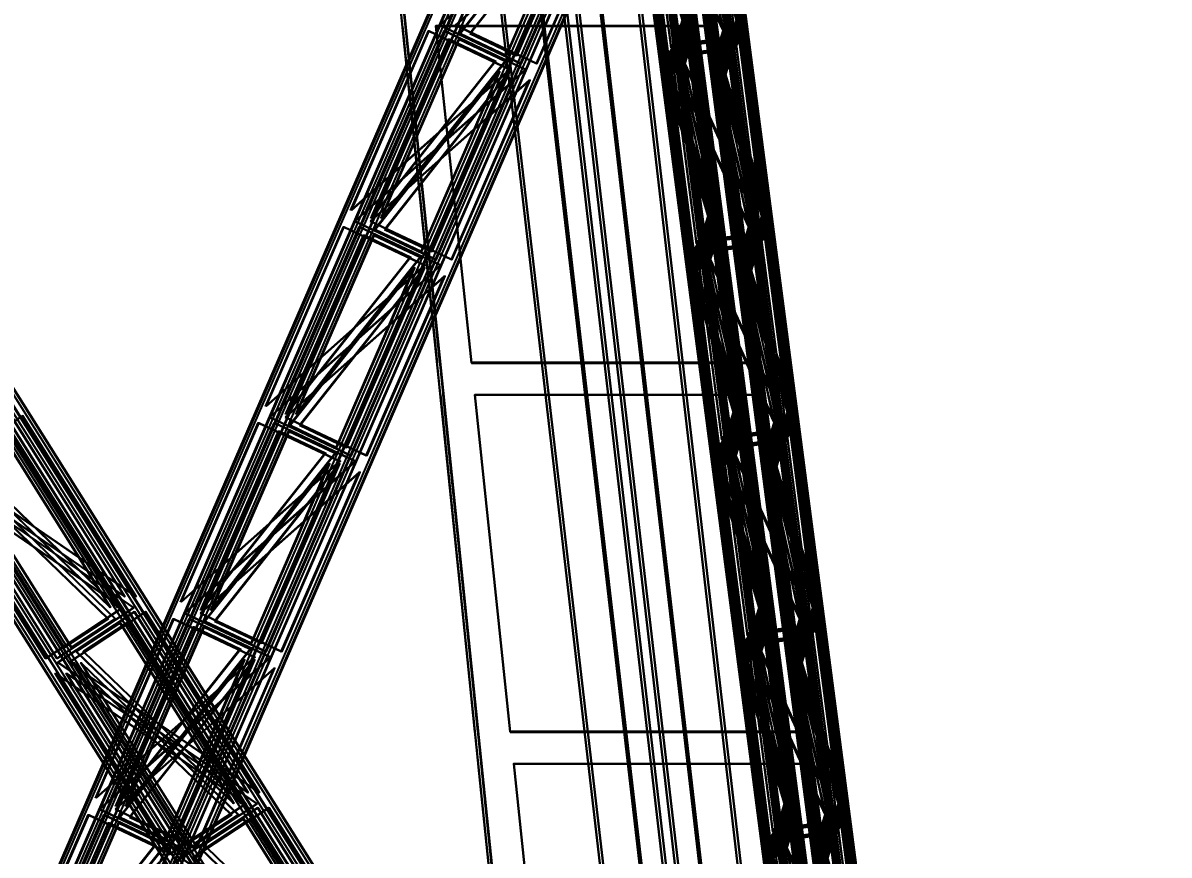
# Model space of a CAD drawing. Header units: millimetres. Extents: x -84906 to 117550, y -3000 to 338000.
# Drawn here: x 9499 to 15839, y 99368 to 103968 of the extents above; entities that cross this region are included whole.
import ezdxf

# ---------------------------------------------------------------- set-up
doc = ezdxf.new("R2010")
doc.units = ezdxf.units.MM
doc.layers.add('D-STR-DIM', color=7, linetype='Continuous', lineweight=13)
doc.layers.add('D-STR-STRC', color=7, linetype='Continuous', lineweight=25)
doc.styles.add('OpenSansCondensed-Light', font='OpenSansCondensed-Light.ttf')
doc.styles.add('TOWER_UNICODE', font='Arial Unicode.ttf')
doc.dimstyles.new('EZDXF', dxfattribs={"dimtxt": 0.25, "dimasz": 0.175, "dimexe": 0.375, "dimexo": 0.125, "dimgap": 0.1, "dimtad": 1, "dimlfac": 100, "dimzin": 12, "dimdsep": 46, "dimtxsty": 'OpenSansCondensed-Light', "dimblk": 'ARCHTICK', "dimcen": 2.5, "dimazin": 3, "dimtfac": 0.5, "dimtmove": 2, "dimatfit": 3})

# ---------------------------------------------------------------- blocks, each defined once
blk = doc.blocks.new('_ARCHTICK')
at = {"color": 0, "linetype": 'BYBLOCK', "const_width": 0.15}
blk.add_lwpolyline([(-0.5, -0.5), (0.5, 0.5)], dxfattribs=at)

msp = doc.modelspace()

# ---------------------------------------------------------------- linework, layer by layer
at = {"layer": 'D-STR-STRC'}
for points in [[(14906.6, 93173), (14379.4, 92827), (6196, 105827), (6723.2, 106173)], [(14909.8, 93173), (14382.6, 92827), (6199.2, 105827), (6726.4, 106173)], [(14968.1, 93173), (14440.9, 92827), (6257.5, 105827), (6784.7, 106173)], [(14971.3, 93173), (14444.1, 92827), (6260.7, 105827), (6788, 106173)], [(14592.2, 93146.7), (14448.8, 92853.3), (12757.4, 105853.3), (12900.8, 106146.7)], [(14581.6, 93160.4), (14457.2, 92839.6), (12765.8, 105839.6), (12890.2, 106160.4)], [(14573.1, 93173), (14464.2, 92827), (12772.8, 105827), (12881.7, 106173)], [(14607.7, 93146.7), (14464.3, 92853.3), (12772.9, 105853.3), (12916.3, 106146.7)], [(14597.2, 93160.4), (14472.8, 92839.6), (12781.4, 105839.6), (12905.8, 106160.4)], [(14588.8, 93173), (14479.8, 92827), (12788.4, 105827), (12897.4, 106173)], [(14886.4, 93146.7), (14743, 92853.3), (13051.6, 105853.3), (13195, 106146.7)], [(14877.9, 93160.4), (14753.5, 92839.6), (13062, 105839.6), (13186.4, 106160.4)], [(14901.9, 93146.7), (14758.5, 92853.3), (13067.1, 105853.3), (13210.5, 106146.7)], [(14870.9, 93173), (14761.9, 92827), (13070.5, 105827), (13179.4, 106173)], [(14893.5, 93160.4), (14769.1, 92839.6), (13077.6, 105839.6), (13202, 106160.4)], [(14886.5, 93173), (14777.6, 92827), (13086.1, 105827), (13195.1, 106173)], [(14827.1, 93113.6), (14481.1, 92886.4), (6297.7, 105886.4), (6643.7, 106113.6)], [(14830.3, 93113.6), (14484.3, 92886.4), (6301, 105886.4), (6646.9, 106113.6)], [(14866.4, 93113.6), (14520.4, 92886.4), (6337, 105886.4), (6683, 106113.6)], [(14869.6, 93113.6), (14523.6, 92886.4), (6340.2, 105886.4), (6686.2, 106113.6)], [(7012.6, 93132.1), (7570.9, 92867.9), (13217.2, 105867.9), (12658.8, 106132.1)], [(7017.2, 93132.1), (7575.5, 92867.9), (13221.8, 105867.9), (12663.4, 106132.1)], [(7099.8, 93132.1), (7658.2, 92867.9), (13304.4, 105867.9), (12746.1, 106132.1)], [(7104.4, 93132.1), (7662.8, 92867.9), (13309, 105867.9), (12750.7, 106132.1)], [(7124.3, 93086.7), (7490.8, 92913.3), (13137, 105913.3), (12770.6, 106086.7)], [(7128.9, 93086.7), (7495.3, 92913.3), (13141.6, 105913.3), (12775.2, 106086.7)], [(7180, 93086.7), (7546.4, 92913.3), (13192.7, 105913.3), (12826.2, 106086.7)], [(7184.6, 93086.7), (7551, 92913.3), (13197.3, 105913.3), (12830.8, 106086.7)], [(14266.7, 97922.7), (12217.9, 97922.7), (11379.4, 106080.6), (13213.3, 106080.6)], [(14266.7, 97921.1), (12217.9, 97921.1), (11379.4, 106078.9), (13213.3, 106078.9)], [(12217.9, 97919), (14266.7, 97919), (13213.3, 106076.9), (11379.4, 106076.9)], [(12233.8, 97922.7), (12233.8, 97922.7), (11395.3, 106080.6), (11395.3, 106080.6)], [(14605.7, 93132.1), (14438.4, 92867.9), (12747, 105867.9), (12914.3, 106132.1)], [(14621, 93132.1), (14453.8, 92867.9), (12762.3, 105867.9), (12929.6, 106132.1)], [(14629.7, 93086.7), (14519.9, 92913.3), (12828.5, 105913.3), (12938.2, 106086.7)], [(14620.8, 93096.3), (14526.7, 92903.7), (12835.3, 105903.7), (12929.4, 106096.3)], [(14613.8, 93105.3), (14532.2, 92894.7), (12840.8, 105894.7), (12922.4, 106105.3)], [(14645, 93086.7), (14535.2, 92913.3), (12843.8, 105913.3), (12953.6, 106086.7)], [(14608.3, 93113.6), (14536.8, 92886.4), (12845.3, 105886.4), (12916.9, 106113.6)], [(14636.3, 93096.3), (14542.2, 92903.7), (12850.7, 105903.7), (12944.9, 106096.3)], [(14629.4, 93105.3), (14547.8, 92894.7), (12856.4, 105894.7), (12938, 106105.3)], [(14623.9, 93113.6), (14552.4, 92886.4), (12861, 105886.4), (12932.5, 106113.6)], [(14815.5, 93086.7), (14705.7, 92913.3), (13014.3, 105913.3), (13124.1, 106086.7)], [(14808.5, 93096.3), (14714.4, 92903.7), (13023, 105903.7), (13117.1, 106096.3)], [(14830.8, 93086.7), (14721, 92913.3), (13029.6, 105913.3), (13139.4, 106086.7)], [(14802.9, 93105.3), (14721.3, 92894.7), (13029.8, 105894.7), (13111.5, 106105.3)], [(14798.3, 93113.6), (14726.8, 92886.4), (13035.3, 105886.4), (13106.8, 106113.6)], [(14896.9, 93132.1), (14729.7, 92867.9), (13038.2, 105867.9), (13205.5, 106132.1)], [(14824, 93096.3), (14729.9, 92903.7), (13038.5, 105903.7), (13132.6, 106096.3)], [(14818.5, 93105.3), (14736.8, 92894.7), (13045.4, 105894.7), (13127.1, 106105.3)], [(14813.9, 93113.6), (14742.4, 92886.4), (13051, 105886.4), (13122.5, 106113.6)], [(14912.3, 93132.1), (14745, 92867.9), (13053.6, 105867.9), (13220.8, 106132.1)], [(14250.8, 97919), (14250.8, 97919), (13197.5, 106076.9), (13197.5, 106076.9)], [(12849.2, 97953.2), (13253.1, 98046.8), (12325.5, 106046.8), (11921.6, 105953.2)], [(13253.1, 98046.8), (12849.2, 97953.2), (11921.6, 105953.2), (12325.5, 106046.8)], [(13270.1, 98046.8), (13074.4, 98001.5), (12146.8, 106001.5), (12342.5, 106046.8)], [(13074.4, 98001.5), (13270.1, 98046.8), (12342.5, 106046.8), (12146.8, 106001.5)], [(13617, 98046.8), (13213.1, 97953.2), (12285.5, 105953.2), (12689.4, 106046.8)], [(13213.1, 97953.2), (13617, 98046.8), (12689.4, 106046.8), (12285.5, 105953.2)], [(13253.1, 98046.8), (13270.1, 98046.8), (12342.5, 106046.8), (12325.5, 106046.8)], [(13270.1, 98046.8), (13253.1, 98046.8), (12325.5, 106046.8), (12342.5, 106046.8)], [(13404.3, 98001.5), (13600, 98046.8), (12672.4, 106046.8), (12476.7, 106001.5)], [(13600, 98046.8), (13404.3, 98001.5), (12476.7, 106001.5), (12672.4, 106046.8)], [(13600, 98046.8), (13617, 98046.8), (12689.4, 106046.8), (12672.4, 106046.8)], [(13617, 98046.8), (13600, 98046.8), (12672.4, 106046.8), (12689.4, 106046.8)], [(14893.5, 93035.4), (14457.2, 92978.9), (12765.8, 105978.9), (13202.1, 106035.4)], [(14893.5, 93035.4), (14457.2, 92978.9), (12765.8, 105978.9), (13202.1, 106035.4)], [(14893.5, 93034.4), (14457.2, 92977.8), (12765.8, 105977.8), (13202.1, 106034.4)], [(14893.5, 93034.4), (14457.2, 92977.8), (12765.8, 105977.8), (13202.1, 106034.4)], [(14893.5, 93028.4), (14457.2, 92971.6), (12765.8, 105971.6), (13202.1, 106028.4)], [(14893.5, 93022.2), (14457.2, 92965.6), (12765.8, 105965.6), (13202.1, 106022.2)], [(14893.5, 93022.2), (14457.2, 92965.6), (12765.8, 105965.6), (13202.1, 106022.2)], [(14893.5, 93021.1), (14457.2, 92964.6), (12765.8, 105964.6), (13202.1, 106021.1)], [(14893.5, 93021.1), (14457.2, 92964.6), (12765.8, 105964.6), (13202.1, 106021.1)], [(12866.2, 97953.2), (12849.2, 97953.2), (11921.6, 105953.2), (11938.6, 105953.2)], [(12849.2, 97953.2), (12866.2, 97953.2), (11938.6, 105953.2), (11921.6, 105953.2)], [(13061.9, 97998.5), (12866.2, 97953.2), (11938.6, 105953.2), (12134.3, 105998.5)], [(12866.2, 97953.2), (13061.9, 97998.5), (12134.3, 105998.5), (11938.6, 105953.2)], [(13391.8, 97998.5), (13061.9, 97998.5), (12134.3, 105998.5), (12464.2, 105998.5)], [(13061.9, 97998.5), (13391.8, 97998.5), (12464.2, 105998.5), (12134.3, 105998.5)], [(13074.4, 98001.5), (13404.3, 98001.5), (12476.7, 106001.5), (12146.8, 106001.5)], [(13404.3, 98001.5), (13074.4, 98001.5), (12146.8, 106001.5), (12476.7, 106001.5)], [(13196.1, 97953.2), (13391.8, 97998.5), (12464.2, 105998.5), (12268.5, 105953.2)], [(13391.8, 97998.5), (13196.1, 97953.2), (12268.5, 105953.2), (12464.2, 105998.5)], [(13213.1, 97953.2), (13196.1, 97953.2), (12268.5, 105953.2), (12285.5, 105953.2)], [(13196.1, 97953.2), (13213.1, 97953.2), (12285.5, 105953.2), (12268.5, 105953.2)], [(13435, 103935.3), (13306.9, 104919.7), (12994.5, 104879.2)], [(13435, 103935.3), (13306.9, 104919.7), (12994.5, 104879.2)], [(13435, 103934.3), (13306.9, 104918.7), (12994.5, 104878.2)], [(13435, 103934.3), (13306.9, 104918.7), (12994.5, 104878.2)], [(13435, 103922.1), (13306.9, 104906.5), (12994.5, 104866)], [(13435, 103922.1), (13306.9, 104906.5), (12994.5, 104866)], [(13435, 103921.1), (13306.9, 104905.4), (12994.5, 104865)], [(13435, 103921.1), (13306.9, 104905.4), (12994.5, 104865)], [(13435, 103928.5), (13306.9, 104912.6), (12994.6, 104872)], [(13396.2, 103885), (13083.8, 103844.6), (12955.7, 104828.9)], [(13396.2, 103885), (13083.8, 103844.6), (12955.7, 104828.9)], [(13396.2, 103884), (13083.8, 103843.5), (12955.7, 104827.9)], [(13396.2, 103884), (13083.8, 103843.5), (12955.7, 104827.9)], [(13396.2, 103878), (13083.8, 103837.4), (12955.7, 104821.5)], [(13396.2, 103871.8), (13083.8, 103831.3), (12955.7, 104815.7)], [(13396.2, 103871.8), (13083.8, 103831.3), (12955.7, 104815.7)], [(13396.2, 103870.8), (13083.8, 103830.3), (12955.7, 104814.7)], [(13396.2, 103870.8), (13083.8, 103830.3), (12955.7, 104814.7)], [(11914.6, 103910), (12171.9, 103788.2), (12602.9, 104780.4)], [(11919.2, 103910), (12176.5, 103788.2), (12607.5, 104780.4)], [(11970.2, 103910), (12227.6, 103788.2), (12658.6, 104780.4)], [(11974.8, 103910), (12232.2, 103788.2), (12663.2, 104780.4)], [(13194.7, 103910), (13117.6, 103788.2), (12988.5, 104780.4)], [(13189, 103915.1), (13123, 103779.8), (12993.6, 104774.3)], [(13184.7, 103919.8), (13127.4, 103771.9), (12997.7, 104768.7)], [(13181.3, 103924.1), (13131, 103764.5), (13001, 104763.8)], [(13210, 103910), (13132.9, 103788.2), (13003.8, 104780.4)], [(13204.5, 103915.1), (13138.4, 103779.8), (13009, 104774.3)], [(13200.3, 103919.8), (13143, 103771.9), (13013.3, 104768.7)], [(13196.9, 103924.1), (13146.7, 103764.5), (13016.7, 104763.8)], [(13380.5, 103910), (13303.4, 103788.2), (13174.3, 104780.4)], [(13376.8, 103915.1), (13310.7, 103779.8), (13181.3, 104774.3)], [(13373.8, 103919.8), (13316.4, 103771.9), (13186.7, 104768.7)], [(13395.8, 103910), (13318.7, 103788.2), (13189.6, 104780.4)], [(13371.3, 103924.1), (13321, 103764.5), (13191, 104763.8)], [(13392.3, 103915.1), (13326.2, 103779.8), (13196.8, 104774.3)], [(13389.3, 103919.8), (13332, 103771.9), (13202.3, 104768.7)], [(13386.9, 103924.1), (13336.7, 103764.5), (13206.7, 104763.8)], [(11802.8, 103955.4), (12252.1, 103742.8), (12683.1, 104735)], [(11807.4, 103955.4), (12256.7, 103742.8), (12687.7, 104735)], [(11890.1, 103955.4), (12339.4, 103742.8), (12770.3, 104735)], [(11894.6, 103955.4), (12344, 103742.8), (12774.9, 104735)], [(13170.7, 103955.4), (13036.1, 103742.8), (12907, 104735)], [(13160.5, 103965.5), (13045.1, 103729.4), (12915.7, 104723.8)], [(13186, 103955.4), (13051.4, 103742.8), (12922.3, 104735)], [(13152.5, 103974.9), (13052.4, 103716.8), (12922.7, 104713.6)], [(13146.1, 103983.5), (13058.5, 103705.1), (12928.4, 104704.3)], [(13176, 103965.5), (13060.6, 103729.4), (12931.2, 104723.8)], [(13168.1, 103974.9), (13068, 103716.8), (12938.3, 104713.6)], [(13161.8, 103983.5), (13074.1, 103705.1), (12944.1, 104704.3)], [(13461.9, 103955.4), (13327.3, 103742.8), (13198.2, 104735)], [(13454.6, 103965.5), (13339.3, 103729.4), (13209.9, 104723.8)], [(13477.3, 103955.4), (13342.7, 103742.8), (13213.6, 104735)], [(13448.7, 103974.9), (13348.6, 103716.8), (13218.9, 104713.6)], [(13470.1, 103965.5), (13354.7, 103729.4), (13225.4, 104723.8)], [(13443.9, 103983.5), (13356.2, 103705.1), (13226.2, 104704.3)], [(13464.3, 103974.9), (13364.2, 103716.8), (13234.5, 104713.6)], [(13459.5, 103983.5), (13371.8, 103705.1), (13241.8, 104704.3)], [(11310.8, 102931.7), (11741.8, 103923.9), (12191.1, 103711.2)], [(11315.4, 102931.7), (11746.4, 103923.9), (12195.7, 103711.2)], [(11398.1, 102931.7), (11829, 103923.9), (12278.4, 103711.2)], [(11402.7, 102931.7), (11833.6, 103923.9), (12282.9, 103711.2)], [(11789.5, 102088.9), (11789.5, 102088.9), (11598.2, 103950.5), (11598.2, 103950.5)], [(11805.4, 102090.6), (11805.4, 102090.6), (11614.1, 103952.2), (11614.1, 103952.2)], [(11979.9, 102088.7), (13538.2, 102088.7), (13302.6, 103950.8), (11783.6, 103950.8)], [(11979.9, 102086.6), (13538.2, 102086.6), (13302.6, 103948.8), (11783.6, 103948.8)], [(13538.2, 102090.6), (11979.8, 102090.6), (11783.7, 103952.2), (13302.6, 103952.2)], [(13538.2, 102088.9), (11979.8, 102088.9), (11783.7, 103950.5), (13302.6, 103950.5)], [(13318.1, 102931.7), (13189, 103923.9), (13054.4, 103711.2)], [(13306.3, 102942.8), (13176.9, 103937.3), (13061.5, 103701.1)], [(13297.1, 102953.1), (13167.4, 103949.9), (13067.3, 103691.7)], [(13333.4, 102931.7), (13204.3, 103923.9), (13069.7, 103711.2)], [(13289.8, 102962.4), (13159.8, 103961.6), (13072.1, 103683.1)], [(13321.8, 102942.8), (13192.4, 103937.3), (13077, 103701.1)], [(13312.7, 102953.1), (13183, 103949.9), (13082.9, 103691.7)], [(13305.5, 102962.4), (13175.5, 103961.6), (13087.8, 103683.1)], [(13609.3, 102931.7), (13480.2, 103923.9), (13345.6, 103711.2)], [(13600.5, 102942.8), (13471.1, 103937.3), (13355.7, 103701.1)], [(13624.6, 102931.7), (13495.5, 103923.9), (13360.9, 103711.2)], [(13593.4, 102953.1), (13463.7, 103949.9), (13363.6, 103691.7)], [(13587.5, 102962.4), (13457.5, 103961.6), (13369.8, 103683.1)], [(13616, 102942.8), (13486.6, 103937.3), (13371.2, 103701.1)], [(13609, 102953.1), (13479.3, 103949.9), (13379.2, 103691.7)], [(13603.2, 102962.4), (13473.2, 103961.6), (13385.5, 103683.1)], [(13712.7, 102086.6), (13712.7, 102086.6), (13472.2, 103948.8), (13472.2, 103948.8)], [(13728.5, 102088.7), (13728.5, 102088.7), (13488.1, 103950.8), (13488.1, 103950.8)], [(11422.6, 102886.2), (11853.6, 103878.5), (12110.9, 103756.7)], [(11427.2, 102886.2), (11858.1, 103878.5), (12115.5, 103756.7)], [(11478.3, 102886.2), (11909.2, 103878.5), (12166.6, 103756.7)], [(11482.9, 102886.2), (11913.8, 103878.5), (12171.2, 103756.7)], [(13342, 102886.2), (13212.9, 103878.5), (13135.8, 103756.7)], [(13334.9, 102892.4), (13205.5, 103886.9), (13139.4, 103751.6)], [(13329.3, 102897.9), (13199.7, 103894.7), (13142.3, 103746.9)], [(13325, 102902.9), (13195, 103902.1), (13144.7, 103742.6)], [(13357.4, 102886.2), (13228.3, 103878.5), (13151.2, 103756.7)], [(13350.4, 102892.4), (13221, 103886.9), (13154.9, 103751.6)], [(13344.9, 102897.9), (13215.2, 103894.7), (13157.9, 103746.9)], [(13340.6, 102902.9), (13210.6, 103902.1), (13160.4, 103742.6)], [(13527.9, 102886.2), (13398.8, 103878.5), (13321.7, 103756.7)], [(13522.6, 102892.4), (13393.2, 103886.9), (13327.1, 103751.6)], [(13518.4, 102897.9), (13388.7, 103894.7), (13331.4, 103746.9)], [(13514.9, 102902.9), (13384.9, 103902.1), (13334.7, 103742.6)], [(13543.2, 102886.2), (13414.1, 103878.5), (13337, 103756.7)], [(13538.1, 102892.4), (13408.7, 103886.9), (13342.6, 103751.6)], [(13534, 102897.9), (13404.3, 103894.7), (13346.9, 103746.9)], [(13530.6, 102902.9), (13400.6, 103902.1), (13350.4, 103742.6)], [(13575.9, 102852), (13447.9, 103836.4), (13135.5, 103795.9)], [(13575.9, 102852), (13447.9, 103836.4), (13135.5, 103795.9)], [(13575.9, 102851), (13447.9, 103835.3), (13135.5, 103794.9)], [(13575.9, 102851), (13447.9, 103835.3), (13135.5, 103794.9)], [(13575.9, 102845.1), (13447.9, 103829.3), (13135.5, 103788.6)], [(13575.9, 102838.8), (13447.9, 103823.1), (13135.5, 103782.7)], [(13575.9, 102838.8), (13447.9, 103823.1), (13135.5, 103782.7)], [(13575.9, 102837.7), (13447.9, 103822.1), (13135.5, 103781.6)], [(13575.9, 102837.7), (13447.9, 103822.1), (13135.5, 103781.6)], [(13537.1, 102801.7), (13224.7, 102761.2), (13096.7, 103745.6)], [(13537.1, 102801.7), (13224.7, 102761.2), (13096.7, 103745.6)], [(13537.1, 102800.7), (13224.7, 102760.2), (13096.7, 103744.6)], [(13537.1, 102800.7), (13224.7, 102760.2), (13096.7, 103744.6)], [(13537.1, 102794.7), (13224.7, 102754), (13096.7, 103738.2)], [(13537.1, 102788.5), (13224.7, 102748), (13096.7, 103732.4)], [(13537.1, 102788.5), (13224.7, 102748), (13096.7, 103732.4)], [(13537.1, 102787.4), (13224.7, 102746.9), (13096.7, 103731.3)], [(13537.1, 102787.4), (13224.7, 102746.9), (13096.7, 103731.3)], [(11444.1, 102826.7), (11701.4, 102704.8), (12132.4, 103697.1)], [(11448.6, 102826.7), (11706, 102704.8), (12137, 103697.1)], [(11499.7, 102826.7), (11757.1, 102704.8), (12188.1, 103697.1)], [(11504.3, 102826.7), (11761.7, 102704.8), (12192.7, 103697.1)], [(13335.6, 102826.7), (13258.5, 102704.8), (13129.4, 103697.1)], [(13330, 102831.8), (13263.9, 102696.5), (13134.5, 103690.9)], [(13325.7, 102836.4), (13268.3, 102688.6), (13138.6, 103685.4)], [(13322.2, 102840.7), (13272, 102681.2), (13142, 103680.4)], [(13350.9, 102826.7), (13273.8, 102704.8), (13144.7, 103697.1)], [(13345.5, 102831.8), (13279.4, 102696.5), (13150, 103690.9)], [(13341.3, 102836.4), (13283.9, 102688.6), (13154.2, 103685.4)], [(13337.9, 102840.7), (13287.7, 102681.2), (13157.7, 103680.4)], [(13521.4, 102826.7), (13444.3, 102704.8), (13315.2, 103697.1)], [(13517.7, 102831.8), (13451.6, 102696.5), (13322.2, 103690.9)], [(13514.7, 102836.4), (13457.4, 102688.6), (13327.7, 103685.4)], [(13536.8, 102826.7), (13459.7, 102704.8), (13330.6, 103697.1)], [(13512.2, 102840.7), (13462, 102681.2), (13332, 103680.4)], [(13533.2, 102831.8), (13467.1, 102696.5), (13337.7, 103690.9)], [(13530.3, 102836.4), (13473, 102688.6), (13343.3, 103685.4)], [(13527.9, 102840.7), (13477.7, 102681.2), (13347.6, 103680.4)], [(11332.3, 102872.1), (11781.6, 102659.4), (12212.6, 103651.7)], [(11336.9, 102872.1), (11786.2, 102659.4), (12217.2, 103651.7)], [(11419.5, 102872.1), (11868.9, 102659.4), (12299.8, 103651.7)], [(11424.1, 102872.1), (11873.4, 102659.4), (12304.4, 103651.7)], [(13311.7, 102872.1), (13177.1, 102659.4), (13048, 103651.7)], [(13301.4, 102882.2), (13186, 102646), (13056.6, 103640.5)], [(13327, 102872.1), (13192.4, 102659.4), (13063.3, 103651.7)], [(13293.5, 102891.6), (13193.4, 102633.5), (13063.7, 103630.3)], [(13287.1, 102900.2), (13199.4, 102621.7), (13069.4, 103620.9)], [(13316.9, 102882.2), (13201.5, 102646), (13072.1, 103640.5)], [(13309, 102891.6), (13208.9, 102633.5), (13079.2, 103630.3)], [(13302.8, 102900.2), (13215.1, 102621.7), (13085.1, 103620.9)], [(13602.9, 102872.1), (13468.3, 102659.4), (13339.2, 103651.7)], [(13595.6, 102882.2), (13480.2, 102646), (13350.8, 103640.5)], [(13618.2, 102872.1), (13483.6, 102659.4), (13354.5, 103651.7)], [(13589.7, 102891.6), (13489.6, 102633.5), (13359.9, 103630.3)], [(13611.1, 102882.2), (13495.7, 102646), (13366.3, 103640.5)], [(13584.8, 102900.2), (13497.1, 102621.7), (13367.1, 103620.9)], [(13605.3, 102891.6), (13505.2, 102633.5), (13375.5, 103630.3)], [(13600.5, 102900.2), (13512.8, 102621.7), (13382.8, 103620.9)], [(13447.3, 101859.5), (13317.9, 102854), (13202.5, 102617.8)], [(13438.1, 101869.7), (13308.4, 102866.5), (13208.3, 102608.4)], [(13430.8, 101879.1), (13300.8, 102878.3), (13213.1, 102599.8)], [(13462.7, 101859.5), (13333.3, 102854), (13218, 102617.8)], [(13453.7, 101869.7), (13324, 102866.5), (13223.9, 102608.4)], [(13446.5, 101879.1), (13316.4, 102878.3), (13228.8, 102599.8)], [(13741.4, 101859.5), (13612, 102854), (13496.7, 102617.8)], [(13734.3, 101869.7), (13604.6, 102866.5), (13504.5, 102608.4)], [(13728.5, 101879.1), (13598.5, 102878.3), (13510.8, 102599.8)], [(13756.9, 101859.5), (13627.5, 102854), (13512.1, 102617.8)], [(13749.9, 101869.7), (13620.2, 102866.5), (13520.1, 102608.4)], [(13744.2, 101879.1), (13614.2, 102878.3), (13526.5, 102599.8)], [(10840.3, 101848.3), (11271.3, 102840.6), (11720.6, 102627.9)], [(10844.9, 101848.3), (11275.9, 102840.6), (11725.2, 102627.9)], [(10927.6, 101848.3), (11358.5, 102840.6), (11807.8, 102627.9)], [(10932.1, 101848.3), (11363.1, 102840.6), (11812.4, 102627.9)], [(10952.1, 101802.9), (11383, 102795.2), (11640.4, 102673.3)], [(10956.7, 101802.9), (11387.6, 102795.2), (11645, 102673.3)], [(11007.7, 101802.9), (11438.7, 102795.2), (11696.1, 102673.3)], [(11012.3, 101802.9), (11443.3, 102795.2), (11700.7, 102673.3)], [(13459.1, 101848.3), (13329.9, 102840.6), (13195.4, 102627.9)], [(13474.4, 101848.3), (13345.3, 102840.6), (13210.7, 102627.9)], [(13483, 101802.9), (13353.9, 102795.2), (13276.8, 102673.3)], [(13475.8, 101809.1), (13346.4, 102803.5), (13280.3, 102668.2)], [(13470.3, 101814.6), (13340.6, 102811.4), (13283.3, 102663.6)], [(13465.9, 101819.6), (13335.9, 102818.8), (13285.7, 102659.3)], [(13498.3, 101802.9), (13369.2, 102795.2), (13292.1, 102673.3)], [(13491.3, 101809.1), (13361.9, 102803.5), (13295.8, 102668.2)], [(13485.9, 101814.6), (13356.2, 102811.4), (13298.9, 102663.6)], [(13481.6, 101819.6), (13351.6, 102818.8), (13301.3, 102659.3)], [(13668.8, 101802.9), (13539.7, 102795.2), (13462.6, 102673.3)], [(13663.6, 101809.1), (13534.2, 102803.5), (13468.1, 102668.2)], [(13659.3, 101814.6), (13529.6, 102811.4), (13472.3, 102663.6)], [(13655.9, 101819.6), (13525.9, 102818.8), (13475.7, 102659.3)], [(13684.2, 101802.9), (13555.1, 102795.2), (13478, 102673.3)], [(13679, 101809.1), (13549.7, 102803.5), (13483.6, 102668.2)], [(13750.3, 101848.3), (13621.2, 102840.6), (13486.6, 102627.9)], [(13674.9, 101814.6), (13545.2, 102811.4), (13487.9, 102663.6)], [(13671.6, 101819.6), (13541.6, 102818.8), (13491.3, 102659.3)], [(13765.6, 101848.3), (13636.5, 102840.6), (13501.9, 102627.9)], [(13716.9, 101768.7), (13588.8, 102753.1), (13276.4, 102712.6)], [(13716.9, 101768.7), (13588.8, 102753.1), (13276.4, 102712.6)], [(13716.9, 101767.6), (13588.8, 102752), (13276.4, 102711.5)], [(13716.9, 101767.6), (13588.8, 102752), (13276.4, 102711.5)], [(13716.9, 101755.4), (13588.8, 102739.8), (13276.4, 102699.3)], [(13716.9, 101755.4), (13588.8, 102739.8), (13276.4, 102699.3)], [(13716.9, 101754.4), (13588.8, 102738.8), (13276.4, 102698.3)], [(13716.9, 101754.4), (13588.8, 102738.8), (13276.4, 102698.3)], [(13716.9, 101761.8), (13588.8, 102746), (13276.5, 102705.3)], [(13678.1, 101718.4), (13365.7, 101677.9), (13237.6, 102662.3)], [(13678.1, 101718.4), (13365.7, 101677.9), (13237.6, 102662.3)], [(13678.1, 101717.3), (13365.7, 101676.9), (13237.6, 102661.2)], [(13678.1, 101717.3), (13365.7, 101676.9), (13237.6, 102661.2)], [(13678.1, 101711.4), (13365.7, 101670.7), (13237.6, 102654.9)], [(10973.5, 101743.3), (11230.9, 101621.5), (11661.9, 102613.8)], [(10978.1, 101743.3), (11235.5, 101621.5), (11666.5, 102613.8)], [(11029.2, 101743.3), (11286.6, 101621.5), (11717.5, 102613.8)], [(11033.8, 101743.3), (11291.2, 101621.5), (11722.1, 102613.8)], [(13678.1, 101705.1), (13365.7, 101664.7), (13237.6, 102649)], [(13678.1, 101705.1), (13365.7, 101664.7), (13237.6, 102649)], [(13678.1, 101704.1), (13365.7, 101663.6), (13237.6, 102648)], [(13678.1, 101704.1), (13365.7, 101663.6), (13237.6, 102648)], [(13476.6, 101743.3), (13399.5, 101621.5), (13270.4, 102613.8)], [(13471, 101748.4), (13404.9, 101613.1), (13275.5, 102607.6)], [(13466.6, 101753.1), (13409.3, 101605.3), (13279.6, 102602.1)], [(13463.2, 101757.4), (13413, 101597.9), (13282.9, 102597.1)], [(13491.9, 101743.3), (13414.8, 101621.5), (13285.7, 102613.8)], [(13486.4, 101748.4), (13420.3, 101613.1), (13291, 102607.6)], [(13482.2, 101753.1), (13424.9, 101605.3), (13295.2, 102602.1)], [(13478.8, 101757.4), (13428.6, 101597.9), (13298.6, 102597.1)], [(13662.4, 101743.3), (13585.3, 101621.5), (13456.2, 102613.8)], [(13658.7, 101748.4), (13592.6, 101613.1), (13463.2, 102607.6)], [(13655.7, 101753.1), (13598.3, 101605.3), (13468.6, 102602.1)], [(13677.7, 101743.3), (13600.6, 101621.5), (13471.5, 102613.8)], [(13653.2, 101757.4), (13602.9, 101597.9), (13472.9, 102597.1)], [(13674.2, 101748.4), (13608.1, 101613.1), (13478.7, 102607.6)], [(13671.2, 101753.1), (13613.9, 101605.3), (13484.2, 102602.1)], [(13668.8, 101757.4), (13618.6, 101597.9), (13488.6, 102597.1)], [(10861.8, 101788.8), (11311.1, 101576.1), (11742.1, 102568.3)], [(10866.4, 101788.8), (11315.7, 101576.1), (11746.6, 102568.3)], [(10949, 101788.8), (11398.3, 101576.1), (11829.3, 102568.3)], [(10953.6, 101788.8), (11402.9, 101576.1), (11833.9, 102568.3)], [(13452.6, 101788.8), (13318, 101576.1), (13188.9, 102568.3)], [(13442.4, 101798.9), (13327, 101562.7), (13197.6, 102557.2)], [(13467.9, 101788.8), (13333.4, 101576.1), (13204.2, 102568.3)], [(13434.4, 101808.3), (13334.3, 101550.1), (13204.6, 102546.9)], [(13428, 101816.9), (13340.4, 101538.4), (13210.4, 102537.6)], [(13457.9, 101798.9), (13342.5, 101562.7), (13213.1, 102557.2)], [(13450, 101808.3), (13349.9, 101550.1), (13220.2, 102546.9)], [(13443.7, 101816.9), (13356, 101538.4), (13226, 102537.6)], [(13743.8, 101788.8), (13609.2, 101576.1), (13480.1, 102568.3)], [(13736.6, 101798.9), (13621.2, 101562.7), (13491.8, 102557.2)], [(13759.2, 101788.8), (13624.6, 101576.1), (13495.5, 102568.3)], [(13730.6, 101808.3), (13630.5, 101550.1), (13500.8, 102546.9)], [(13752, 101798.9), (13636.7, 101562.7), (13507.3, 102557.2)], [(13725.8, 101816.9), (13638.1, 101538.4), (13508.1, 102537.6)], [(13746.2, 101808.3), (13646.1, 101550.1), (13516.4, 102546.9)], [(13741.4, 101816.9), (13653.7, 101538.4), (13523.7, 102537.6)], [(11999.2, 100049.5), (11999.2, 100049.5), (11807.8, 101911.1), (11807.8, 101911.1)], [(12015.1, 100051.1), (12015.1, 100051.1), (11823.7, 101912.7), (11823.7, 101912.7)], [(12194.8, 100049.2), (13796.3, 100049.2), (13560.7, 101911.3), (11998.5, 101911.3)], [(12194.8, 100047.1), (13796.3, 100047.1), (13560.7, 101909.3), (11998.5, 101909.3)], [(13796.3, 100051.1), (12194.7, 100051.1), (11998.6, 101912.7), (13560.7, 101912.7)], [(13796.3, 100049.5), (12194.7, 100049.5), (11998.6, 101911.1), (13560.7, 101911.1)], [(13976, 100047.1), (13976, 100047.1), (13735.6, 101909.3), (13735.6, 101909.3)], [(13991.9, 100049.2), (13991.9, 100049.2), (13751.4, 101911.3), (13751.4, 101911.3)], [(10061.6, 100795.7), (9432.6, 101794.9), (9008.3, 101516.5)], [(10064.8, 100795.7), (9435.8, 101794.9), (9011.6, 101516.5)], [(10123.1, 100795.7), (9494.1, 101794.9), (9069.9, 101516.5)], [(10126.4, 100795.7), (9497.4, 101794.9), (9073.1, 101516.5)], [(13588.2, 100776.2), (13458.8, 101770.6), (13343.4, 101534.5)], [(13579, 100786.4), (13449.3, 101783.2), (13349.2, 101525.1)], [(13571.7, 100795.7), (13441.7, 101794.9), (13354, 101516.5)], [(13603.7, 100776.2), (13474.3, 101770.6), (13358.9, 101534.5)], [(13594.6, 100786.4), (13464.9, 101783.2), (13364.8, 101525.1)], [(13587.4, 100795.7), (13457.4, 101794.9), (13369.7, 101516.5)], [(13882.4, 100776.2), (13753, 101770.6), (13637.6, 101534.5)], [(13875.3, 100786.4), (13745.6, 101783.2), (13645.5, 101525.1)], [(13869.4, 100795.7), (13739.4, 101794.9), (13651.7, 101516.5)], [(13897.9, 100776.2), (13768.5, 101770.6), (13653.1, 101534.5)], [(13890.9, 100786.4), (13761.2, 101783.2), (13661.1, 101525.1)], [(13885.1, 100795.7), (13755.1, 101794.9), (13667.4, 101516.5)], [(9982.1, 100736.2), (9353.1, 101735.5), (9110.1, 101575.9)], [(9985.3, 100736.2), (9356.3, 101735.5), (9113.3, 101575.9)], [(10021.4, 100736.2), (9392.4, 101735.5), (9149.4, 101575.9)], [(10024.6, 100736.2), (9395.6, 101735.5), (9152.6, 101575.9)], [(10369.8, 100765), (10800.8, 101757.2), (11250.1, 101544.6)], [(10374.4, 100765), (10805.4, 101757.2), (11254.7, 101544.6)], [(10457, 100765), (10888, 101757.2), (11337.3, 101544.6)], [(10461.6, 100765), (10892.6, 101757.2), (11341.9, 101544.6)], [(10481.6, 100719.6), (10912.5, 101711.8), (11169.9, 101590)], [(10486.1, 100719.6), (10917.1, 101711.8), (11174.5, 101590)], [(10537.2, 100719.6), (10968.2, 101711.8), (11225.6, 101590)], [(10541.8, 100719.6), (10972.8, 101711.8), (11230.2, 101590)], [(13600, 100765), (13470.9, 101757.2), (13336.3, 101544.6)], [(13615.3, 100765), (13486.2, 101757.2), (13351.6, 101544.6)], [(13623.9, 100719.6), (13494.8, 101711.8), (13417.7, 101590)], [(13616.8, 100725.7), (13487.4, 101720.2), (13421.3, 101584.9)], [(13611.2, 100731.3), (13481.6, 101728.1), (13424.2, 101580.2)], [(13606.9, 100736.2), (13476.9, 101735.5), (13426.6, 101575.9)], [(13639.3, 100719.6), (13510.2, 101711.8), (13433.1, 101590)], [(13632.3, 100725.7), (13502.9, 101720.2), (13436.8, 101584.9)], [(13626.8, 100731.3), (13497.1, 101728.1), (13439.8, 101580.2)], [(13622.5, 100736.2), (13492.5, 101735.5), (13442.3, 101575.9)], [(13809.8, 100719.6), (13680.7, 101711.8), (13603.6, 101590)], [(13804.5, 100725.7), (13675.1, 101720.2), (13609, 101584.9)], [(13800.3, 100731.3), (13670.6, 101728.1), (13613.3, 101580.2)], [(13796.9, 100736.2), (13666.8, 101735.5), (13616.6, 101575.9)], [(13825.1, 100719.6), (13696, 101711.8), (13618.9, 101590)], [(13820, 100725.7), (13690.6, 101720.2), (13624.5, 101584.9)], [(13891.2, 100765), (13762.1, 101757.2), (13627.5, 101544.6)], [(13815.9, 100731.3), (13686.2, 101728.1), (13628.8, 101580.2)], [(13812.5, 100736.2), (13682.5, 101735.5), (13632.3, 101575.9)], [(13906.5, 100765), (13777.4, 101757.2), (13642.8, 101544.6)], [(13857.9, 100685.3), (13729.8, 101669.7), (13417.4, 101629.2)], [(13857.9, 100685.3), (13729.8, 101669.7), (13417.4, 101629.2)], [(13857.9, 100684.3), (13729.8, 101668.7), (13417.4, 101628.2)], [(13857.9, 100684.3), (13729.8, 101668.7), (13417.4, 101628.2)], [(13857.8, 100678.5), (13729.8, 101662.6), (13417.4, 101622)], [(13857.9, 100672.1), (13729.8, 101656.5), (13417.4, 101616)], [(13857.9, 100672.1), (13729.8, 101656.5), (13417.4, 101616)], [(13857.9, 100671.1), (13729.8, 101655.4), (13417.4, 101615)], [(13857.9, 100671.1), (13729.8, 101655.4), (13417.4, 101615)], [(13819, 100635), (13506.6, 100594.6), (13378.6, 101578.9)], [(13819, 100635), (13506.6, 100594.6), (13378.6, 101578.9)], [(13819, 100634), (13506.6, 100593.5), (13378.6, 101577.9)], [(13819, 100634), (13506.6, 100593.5), (13378.6, 101577.9)], [(9968.9, 100674.1), (9725.8, 100514.5), (9096.9, 101513.8)], [(9972.1, 100674.1), (9729.1, 100514.5), (9100.1, 101513.8)], [(10008.1, 100674.1), (9765.1, 100514.5), (9136.1, 101513.8)], [(10011.4, 100674.1), (9768.4, 100514.5), (9139.4, 101513.8)], [(10503, 100660), (10760.4, 100538.2), (11191.3, 101530.4)], [(10507.6, 100660), (10765, 100538.2), (11195.9, 101530.4)], [(10558.7, 100660), (10816.1, 100538.2), (11247, 101530.4)], [(10563.3, 100660), (10820.6, 100538.2), (11251.6, 101530.4)], [(13819, 100628), (13506.6, 100587.4), (13378.6, 101571.5)], [(13819, 100621.8), (13506.6, 100581.3), (13378.6, 101565.7)], [(13819, 100621.8), (13506.6, 100581.3), (13378.6, 101565.7)], [(13819, 100620.8), (13506.6, 100580.3), (13378.6, 101564.7)], [(13819, 100620.8), (13506.6, 100580.3), (13378.6, 101564.7)], [(13617.5, 100660), (13540.4, 100538.2), (13411.3, 101530.4)], [(13611.9, 100665.1), (13545.8, 100529.8), (13416.4, 101524.3)], [(13607.6, 100669.8), (13550.2, 100521.9), (13420.5, 101518.7)], [(13604.1, 100674.1), (13553.9, 100514.5), (13423.9, 101513.8)], [(13632.8, 100660), (13555.7, 100538.2), (13426.6, 101530.4)], [(13627.4, 100665.1), (13561.3, 100529.8), (13431.9, 101524.3)], [(13623.2, 100669.8), (13565.8, 100521.9), (13436.1, 101518.7)], [(13619.8, 100674.1), (13569.6, 100514.5), (13439.6, 101513.8)], [(13803.4, 100660), (13726.3, 100538.2), (13597.1, 101530.4)], [(13799.6, 100665.1), (13733.5, 100529.8), (13604.2, 101524.3)], [(13796.6, 100669.8), (13739.3, 100521.9), (13609.6, 101518.7)], [(13818.7, 100660), (13741.6, 100538.2), (13612.5, 101530.4)], [(13794.1, 100674.1), (13743.9, 100514.5), (13613.9, 101513.8)], [(13815.1, 100665.1), (13749, 100529.8), (13619.6, 101524.3)], [(13812.2, 100669.8), (13754.9, 100521.9), (13625.2, 101518.7)], [(13809.8, 100674.1), (13759.6, 100514.5), (13629.5, 101513.8)], [(10048.3, 100733.5), (9624.1, 100455.1), (8995.1, 101454.3)], [(10051.6, 100733.5), (9627.3, 100455.1), (8998.3, 101454.3)], [(10109.9, 100733.5), (9685.6, 100455.1), (9056.6, 101454.3)], [(10113.1, 100733.5), (9688.9, 100455.1), (9059.9, 101454.3)], [(10391.3, 100705.4), (10840.6, 100492.8), (11271.5, 101485)], [(10395.8, 100705.4), (10845.2, 100492.8), (11276.1, 101485)], [(10478.5, 100705.4), (10927.8, 100492.8), (11358.8, 101485)], [(10483.1, 100705.4), (10932.4, 100492.8), (11363.4, 101485)], [(13593.6, 100705.4), (13459, 100492.8), (13329.9, 101485)], [(13583.3, 100715.5), (13467.9, 100479.4), (13338.6, 101473.8)], [(13608.9, 100705.4), (13474.3, 100492.8), (13345.2, 101485)], [(13575.4, 100724.9), (13475.3, 100466.8), (13345.6, 101463.6)], [(13569, 100733.5), (13481.3, 100455.1), (13351.3, 101454.3)], [(13598.8, 100715.5), (13483.4, 100479.4), (13354, 101473.8)], [(13590.9, 100724.9), (13490.8, 100466.8), (13361.2, 101463.6)], [(13584.7, 100733.5), (13497, 100455.1), (13367, 101454.3)], [(13884.8, 100705.4), (13750.2, 100492.8), (13621.1, 101485)], [(13877.5, 100715.5), (13762.1, 100479.4), (13632.7, 101473.8)], [(13900.1, 100705.4), (13765.5, 100492.8), (13636.4, 101485)], [(13871.6, 100724.9), (13771.5, 100466.8), (13641.8, 101463.6)], [(13893, 100715.5), (13777.6, 100479.4), (13648.2, 101473.8)], [(13866.7, 100733.5), (13779, 100455.1), (13649, 101454.3)], [(13887.2, 100724.9), (13787.1, 100466.8), (13657.4, 101463.6)], [(13882.4, 100733.5), (13794.7, 100455.1), (13664.7, 101454.3)], [(10743.5, 99712.4), (10114.5, 100711.6), (9690.3, 100433.1)], [(10746.8, 99712.4), (10117.8, 100711.6), (9693.5, 100433.1)], [(10805.1, 99712.4), (10176.1, 100711.6), (9751.8, 100433.1)], [(10808.3, 99712.4), (10179.3, 100711.6), (9755.1, 100433.1)], [(13729.2, 99692.8), (13599.8, 100687.3), (13484.4, 100451.1)], [(13720, 99703.1), (13590.3, 100699.9), (13490.2, 100441.7)], [(13712.7, 99712.4), (13582.7, 100711.6), (13495, 100433.1)], [(13744.6, 99692.8), (13615.3, 100687.3), (13499.9, 100451.1)], [(13735.6, 99703.1), (13605.9, 100699.9), (13505.8, 100441.7)], [(13728.4, 99712.4), (13598.4, 100711.6), (13510.7, 100433.1)], [(14023.3, 99692.8), (13893.9, 100687.3), (13778.6, 100451.1)], [(14016.2, 99703.1), (13886.5, 100699.9), (13786.4, 100441.7)], [(14010.4, 99712.4), (13880.4, 100711.6), (13792.7, 100433.1)], [(14038.8, 99692.8), (13909.4, 100687.3), (13794, 100451.1)], [(14031.8, 99703.1), (13902.1, 100699.9), (13802, 100441.7)], [(14026.1, 99712.4), (13896.1, 100711.6), (13808.4, 100433.1)], [(10664.1, 99652.9), (10035.1, 100652.1), (9792, 100492.6)], [(10667.3, 99652.9), (10038.3, 100652.1), (9795.3, 100492.6)], [(10703.3, 99652.9), (10074.3, 100652.1), (9831.3, 100492.6)], [(10706.6, 99652.9), (10077.6, 100652.1), (9834.5, 100492.6)], [(9899.3, 99681.7), (10330.2, 100673.9), (10779.6, 100461.2)], [(9903.9, 99681.7), (10334.8, 100673.9), (10784.1, 100461.2)], [(9986.5, 99681.7), (10417.5, 100673.9), (10866.8, 100461.2)], [(9991.1, 99681.7), (10422.1, 100673.9), (10871.4, 100461.2)], [(10011, 99636.2), (10442, 100628.5), (10699.4, 100506.7)], [(10015.6, 99636.2), (10446.6, 100628.5), (10704, 100506.7)], [(10066.7, 99636.2), (10497.7, 100628.5), (10755, 100506.7)], [(10071.3, 99636.2), (10502.3, 100628.5), (10759.6, 100506.7)], [(13741, 99681.7), (13611.9, 100673.9), (13477.3, 100461.2)], [(13756.3, 99681.7), (13627.2, 100673.9), (13492.6, 100461.2)], [(13764.9, 99636.2), (13635.8, 100628.5), (13558.7, 100506.7)], [(13757.7, 99642.4), (13628.3, 100636.9), (13562.3, 100501.6)], [(13752.2, 99647.9), (13622.5, 100644.7), (13565.2, 100496.9)], [(13747.8, 99652.9), (13617.8, 100652.1), (13567.6, 100492.6)], [(13780.2, 99636.2), (13651.1, 100628.5), (13574, 100506.7)], [(13773.2, 99642.4), (13643.8, 100636.9), (13577.7, 100501.6)], [(13767.8, 99647.9), (13638.1, 100644.7), (13580.8, 100496.9)], [(13763.5, 99652.9), (13633.5, 100652.1), (13583.3, 100492.6)], [(13950.7, 99636.2), (13821.6, 100628.5), (13744.5, 100506.7)], [(13945.5, 99642.4), (13816.1, 100636.9), (13750, 100501.6)], [(13941.2, 99647.9), (13811.5, 100644.7), (13754.2, 100496.9)], [(13937.8, 99652.9), (13807.8, 100652.1), (13757.6, 100492.6)], [(13966.1, 99636.2), (13837, 100628.5), (13759.9, 100506.7)], [(13961, 99642.4), (13831.6, 100636.9), (13765.5, 100501.6)], [(14032.2, 99681.7), (13903.1, 100673.9), (13768.5, 100461.2)], [(13956.8, 99647.9), (13827.1, 100644.7), (13769.8, 100496.9)], [(13953.5, 99652.9), (13823.5, 100652.1), (13773.2, 100492.6)], [(14047.5, 99681.7), (13918.4, 100673.9), (13783.8, 100461.2)], [(13998.8, 99602), (13870.7, 100586.4), (13558.3, 100545.9)], [(13998.8, 99602), (13870.7, 100586.4), (13558.3, 100545.9)], [(13998.8, 99601), (13870.7, 100585.3), (13558.3, 100544.9)], [(13998.8, 99601), (13870.7, 100585.3), (13558.3, 100544.9)], [(13998.8, 99588.8), (13870.7, 100573.1), (13558.3, 100532.7)], [(13998.8, 99588.8), (13870.7, 100573.1), (13558.3, 100532.7)], [(13998.8, 99587.7), (13870.7, 100572.1), (13558.3, 100531.6)], [(13998.8, 99587.7), (13870.7, 100572.1), (13558.3, 100531.6)], [(13998.8, 99595.1), (13870.7, 100579.3), (13558.4, 100538.6)], [(13960, 99551.7), (13647.6, 99511.2), (13519.5, 100495.6)], [(13960, 99551.7), (13647.6, 99511.2), (13519.5, 100495.6)], [(10032.5, 99576.7), (10289.9, 99454.8), (10720.8, 100447.1)], [(10037.1, 99576.7), (10294.5, 99454.8), (10725.4, 100447.1)], [(10088.2, 99576.7), (10345.5, 99454.8), (10776.5, 100447.1)], [(10092.8, 99576.7), (10350.1, 99454.8), (10781.1, 100447.1)], [(13960, 99550.7), (13647.6, 99510.2), (13519.5, 100494.6)], [(13960, 99550.7), (13647.6, 99510.2), (13519.5, 100494.6)], [(13960, 99544.7), (13647.6, 99504), (13519.5, 100488.2)], [(13960, 99538.5), (13647.6, 99498), (13519.5, 100482.4)], [(13960, 99538.5), (13647.6, 99498), (13519.5, 100482.4)], [(13960, 99537.4), (13647.6, 99496.9), (13519.5, 100481.3)], [(13960, 99537.4), (13647.6, 99496.9), (13519.5, 100481.3)], [(13758.5, 99576.7), (13681.4, 99454.8), (13552.3, 100447.1)], [(13752.9, 99581.8), (13686.8, 99446.5), (13557.4, 100440.9)], [(13748.5, 99586.4), (13691.2, 99438.6), (13561.5, 100435.4)], [(13773.8, 99576.7), (13696.7, 99454.8), (13567.6, 100447.1)], [(13768.3, 99581.8), (13702.2, 99446.5), (13572.9, 100440.9)], [(13764.1, 99586.4), (13706.8, 99438.6), (13577.1, 100435.4)], [(13944.3, 99576.7), (13867.2, 99454.8), (13738.1, 100447.1)], [(13940.6, 99581.8), (13874.5, 99446.5), (13745.1, 100440.9)], [(13937.6, 99586.4), (13880.2, 99438.6), (13750.5, 100435.4)], [(13959.6, 99576.7), (13882.5, 99454.8), (13753.4, 100447.1)], [(13956.1, 99581.8), (13890, 99446.5), (13760.6, 100440.9)], [(13953.2, 99586.4), (13895.8, 99438.6), (13766.1, 100435.4)], [(10730.3, 99650.2), (10306, 99371.7), (9677.1, 100370.9)], [(10733.5, 99650.2), (10309.3, 99371.7), (9680.3, 100370.9)], [(10791.8, 99650.2), (10367.6, 99371.7), (9738.6, 100370.9)], [(10795.1, 99650.2), (10370.8, 99371.7), (9741.8, 100370.9)], [(10650.8, 99590.7), (10407.8, 99431.2), (9778.8, 100430.4)], [(10654.1, 99590.7), (10411, 99431.2), (9782, 100430.4)], [(10690.1, 99590.7), (10447.1, 99431.2), (9818.1, 100430.4)], [(10693.3, 99590.7), (10450.3, 99431.2), (9821.3, 100430.4)], [(9920.7, 99622.1), (10370.1, 99409.4), (10801, 100401.7)], [(9925.3, 99622.1), (10374.6, 99409.4), (10805.6, 100401.7)], [(10008, 99622.1), (10457.3, 99409.4), (10888.3, 100401.7)], [(10012.6, 99622.1), (10461.9, 99409.4), (10892.8, 100401.7)], [(13734.5, 99622.1), (13599.9, 99409.4), (13470.8, 100401.7)], [(13724.3, 99632.2), (13608.9, 99396), (13479.5, 100390.5)], [(13749.9, 99622.1), (13615.3, 99409.4), (13486.2, 100401.7)], [(13716.3, 99641.6), (13616.2, 99383.5), (13486.5, 100380.3)], [(13710, 99650.2), (13622.3, 99371.7), (13492.3, 100370.9)], [(13739.8, 99632.2), (13624.4, 99396), (13495, 100390.5)], [(13731.9, 99641.6), (13631.8, 99383.5), (13502.1, 100380.3)], [(13725.6, 99650.2), (13637.9, 99371.7), (13507.9, 100370.9)], [(13745.1, 99590.7), (13694.9, 99431.2), (13564.8, 100430.4)], [(13760.8, 99590.7), (13710.5, 99431.2), (13580.5, 100430.4)], [(13935.1, 99590.7), (13884.8, 99431.2), (13754.8, 100430.4)], [(14025.7, 99622.1), (13891.1, 99409.4), (13762, 100401.7)], [(13950.7, 99590.7), (13900.5, 99431.2), (13770.5, 100430.4)], [(14018.5, 99632.2), (13903.1, 99396), (13773.7, 100390.5)], [(14041.1, 99622.1), (13906.5, 99409.4), (13777.4, 100401.7)], [(14012.5, 99641.6), (13912.4, 99383.5), (13782.7, 100380.3)], [(14033.9, 99632.2), (13918.6, 99396), (13789.2, 100390.5)], [(14007.7, 99650.2), (13920, 99371.7), (13790, 100370.9)], [(14028.1, 99641.6), (13928, 99383.5), (13798.3, 100380.3)], [(14023.3, 99650.2), (13935.6, 99371.7), (13805.6, 100370.9)], [(12191.3, 98179.7), (12191.3, 98179.7), (12017.4, 99871.6), (12017.4, 99871.6)], [(12207.3, 98181.4), (12207.3, 98181.4), (12033.3, 99873.2), (12033.3, 99873.2)], [(12391.8, 98179.7), (14032.8, 98179.7), (13818.7, 99871.9), (12213.4, 99871.9)], [(12391.8, 98177.7), (14032.8, 98177.7), (13818.7, 99869.8), (12213.4, 99869.8)], [(14032.8, 98181.4), (12391.8, 98181.4), (12213.5, 99873.2), (13818.8, 99873.2)], [(14032.8, 98179.7), (12391.8, 98179.7), (12213.5, 99871.6), (13818.8, 99871.6)], [(14217.4, 98177.7), (14217.4, 98177.7), (13998.9, 99869.8), (13998.9, 99869.8)], [(14233.3, 98179.7), (14233.3, 98179.7), (14014.8, 99871.9), (14014.8, 99871.9)], [(11425.5, 98629.1), (10796.5, 99628.3), (10372.2, 99349.8)], [(11428.7, 98629.1), (10799.7, 99628.3), (10375.5, 99349.8)], [(11487, 98629.1), (10858, 99628.3), (10433.8, 99349.8)], [(11490.3, 98629.1), (10861.3, 99628.3), (10437, 99349.8)], [(13860.9, 98619.7), (13731.2, 99616.5), (13631.1, 99358.4)], [(13853.6, 98629.1), (13723.6, 99628.3), (13635.9, 99349.8)], [(13876.5, 98619.7), (13746.8, 99616.5), (13646.7, 99358.4)], [(13869.3, 98629.1), (13739.3, 99628.3), (13651.6, 99349.8)], [(14157.2, 98619.7), (14027.5, 99616.5), (13927.4, 99358.4)], [(14151.3, 98629.1), (14021.3, 99628.3), (13933.7, 99349.8)], [(14172.8, 98619.7), (14043.1, 99616.5), (13943, 99358.4)], [(14167, 98629.1), (14037, 99628.3), (13949.3, 99349.8)], [(9428.8, 98598.3), (9859.7, 99590.6), (10309, 99377.9)], [(9433.3, 98598.3), (9864.3, 99590.6), (10313.6, 99377.9)], [(9516, 98598.3), (9947, 99590.6), (10396.3, 99377.9)], [(9520.6, 98598.3), (9951.5, 99590.6), (10400.9, 99377.9)], [(9540.5, 98552.9), (9971.5, 99545.2), (10228.8, 99423.3)], [(9545.1, 98552.9), (9976.1, 99545.2), (10233.4, 99423.3)], [(9596.2, 98552.9), (10027.1, 99545.2), (10284.5, 99423.3)], [(9600.8, 98552.9), (10031.7, 99545.2), (10289.1, 99423.3)], [(11346, 98569.6), (10717, 99568.8), (10474, 99409.3)], [(11349.2, 98569.6), (10720.2, 99568.8), (10477.2, 99409.3)], [(11385.3, 98569.6), (10756.3, 99568.8), (10513.3, 99409.3)], [(11388.5, 98569.6), (10759.5, 99568.8), (10516.5, 99409.3)], [(13881.9, 98598.3), (13752.8, 99590.6), (13618.2, 99377.9)], [(13870.1, 98609.5), (13740.7, 99604), (13625.3, 99367.8)], [(13897.2, 98598.3), (13768.1, 99590.6), (13633.5, 99377.9)], [(13885.6, 98609.5), (13756.2, 99604), (13640.8, 99367.8)], [(13905.8, 98552.9), (13776.7, 99545.2), (13699.6, 99423.3)], [(13898.7, 98559.1), (13769.3, 99553.5), (13703.2, 99418.2)], [(13893.2, 98564.6), (13763.5, 99561.4), (13706.1, 99413.6)], [(13888.8, 98569.6), (13758.8, 99568.8), (13708.5, 99409.3)], [(13921.2, 98552.9), (13792.1, 99545.2), (13715, 99423.3)], [(13914.2, 98559.1), (13784.8, 99553.5), (13718.7, 99418.2)], [(13908.7, 98564.6), (13779, 99561.4), (13721.7, 99413.6)], [(13904.4, 98569.6), (13774.4, 99568.8), (13724.2, 99409.3)], [(14091.7, 98552.9), (13962.6, 99545.2), (13885.5, 99423.3)], [(14086.4, 98559.1), (13957, 99553.5), (13890.9, 99418.2)], [(14082.2, 98564.6), (13952.5, 99561.4), (13895.2, 99413.6)], [(14078.8, 98569.6), (13948.8, 99568.8), (13898.5, 99409.3)], [(14107, 98552.9), (13977.9, 99545.2), (13900.8, 99423.3)], [(14101.9, 98559.1), (13972.5, 99553.5), (13906.4, 99418.2)], [(14173.1, 98598.3), (14044, 99590.6), (13909.4, 99377.9)], [(14097.8, 98564.6), (13968.1, 99561.4), (13910.8, 99413.6)], [(14094.4, 98569.6), (13964.4, 99568.8), (13914.2, 99409.3)], [(14164.3, 98609.5), (14034.9, 99604), (13919.5, 99367.8)], [(14188.4, 98598.3), (14059.3, 99590.6), (13924.7, 99377.9)], [(14179.8, 98609.5), (14050.4, 99604), (13935, 99367.8)], [(14139.8, 98518.7), (14011.7, 99503.1), (13699.3, 99462.6)], [(14139.8, 98518.7), (14011.7, 99503.1), (13699.3, 99462.6)], [(14139.8, 98517.6), (14011.7, 99502), (13699.3, 99461.5)], [(14139.8, 98517.6), (14011.7, 99502), (13699.3, 99461.5)], [(14139.7, 98511.8), (14011.7, 99496), (13699.3, 99455.3)], [(14139.8, 98505.4), (14011.7, 99489.8), (13699.3, 99449.3)], [(14139.8, 98505.4), (14011.7, 99489.8), (13699.3, 99449.3)], [(14139.8, 98504.4), (14011.7, 99488.8), (13699.3, 99448.3)], [(14139.8, 98504.4), (14011.7, 99488.8), (13699.3, 99448.3)], [(14100.9, 98468.4), (13788.5, 98427.9), (13660.5, 99412.3)], [(14100.9, 98468.4), (13788.5, 98427.9), (13660.5, 99412.3)], [(14100.9, 98467.3), (13788.5, 98426.9), (13660.5, 99411.2)], [(14100.9, 98467.3), (13788.5, 98426.9), (13660.5, 99411.2)], [(14100.9, 98461.4), (13788.5, 98420.7), (13660.5, 99404.9)], [(14100.9, 98455.1), (13788.5, 98414.7), (13660.5, 99399)], [(14100.9, 98455.1), (13788.5, 98414.7), (13660.5, 99399)], [(14100.9, 98454.1), (13788.5, 98413.6), (13660.5, 99398)], [(14100.9, 98454.1), (13788.5, 98413.6), (13660.5, 99398)]]:
    msp.add_lwpolyline(points, close=True, dxfattribs=at)
for points in [[(14890.1, 93162.2), (6706.7, 106162.2)], [(14906.6, 93173), (6723.2, 106173)], [(14954.9, 93162.2), (6771.5, 106162.2)], [(14971.3, 93173), (6788, 106173)], [(14569.7, 93162.2), (12878.3, 106162.2)], [(14573.1, 93173), (12881.7, 106173)], [(14577.7, 93150.4), (12886.3, 106150.4)], [(14581.6, 93160.4), (12890.2, 106160.4)], [(14592.2, 93146.7), (12900.8, 106146.7)], [(14883.1, 93162.2), (13191.7, 106162.2)], [(14886.5, 93173), (13195.1, 106173)], [(14889.6, 93150.4), (13198.1, 106150.4)], [(14893.5, 93160.4), (13202, 106160.4)], [(14901.9, 93146.7), (13210.5, 106146.7)], [(14810.6, 93102.7), (6627.2, 106102.7)], [(14827.1, 93113.6), (6643.7, 106113.6)], [(14853.1, 93102.7), (6669.7, 106102.7)], [(14869.6, 93113.6), (6686.2, 106113.6)], [(7012.6, 93132.1), (12658.8, 106132.1)], [(7030, 93123.9), (12676.3, 106123.9)], [(7104.4, 93132.1), (12750.7, 106132.1)], [(7121.9, 93123.9), (12768.1, 106123.9)], [(7124.3, 93086.7), (12770.6, 106086.7)], [(7141.8, 93078.5), (12788, 106078.5)], [(7184.6, 93086.7), (12830.8, 106086.7)], [(7202, 93078.5), (12848.3, 106078.5)], [(12217.9, 97921.1), (11379.4, 106078.9)], [(12217.9, 97921.1), (11379.4, 106078.9)], [(12237.9, 97921.1), (11399.4, 106078.9)], [(14587.7, 93137.6), (12896.3, 106137.6)], [(14600.5, 93123.9), (12909.1, 106123.9)], [(14604.9, 93102.7), (12913.4, 106102.7)], [(14605.7, 93132.1), (12914.3, 106132.1)], [(14608.3, 93113.6), (12916.9, 106113.6)], [(14610, 93095.2), (12918.5, 106095.2)], [(14613.8, 93105.3), (12922.4, 106105.3)], [(14616.3, 93087.1), (12924.9, 106087.1)], [(14620.8, 93096.3), (12929.4, 106096.3)], [(14624.4, 93078.5), (12933, 106078.5)], [(14629.7, 93086.7), (12938.2, 106086.7)], [(14810.5, 93102.7), (13119.1, 106102.7)], [(14813.9, 93113.6), (13122.5, 106113.6)], [(14814.6, 93095.2), (13123.2, 106095.2)], [(14818.5, 93105.3), (13127.1, 106105.3)], [(14819.5, 93087.1), (13128.1, 106087.1)], [(14824, 93096.3), (13132.6, 106096.3)], [(14825.6, 93078.5), (13134.2, 106078.5)], [(14830.8, 93086.7), (13139.4, 106086.7)], [(14246.7, 97921.1), (13193.3, 106078.9)], [(14897.4, 93137.6), (13206, 106137.6)], [(14266.7, 97921.1), (13213.3, 106078.9)], [(14266.7, 97921.1), (13213.3, 106078.9)], [(14907, 93123.9), (13215.6, 106123.9)], [(14912.3, 93132.1), (13220.8, 106132.1)], [(14873.7, 93032.8), (13182.3, 106032.8)], [(14873.7, 93032.8), (13182.3, 106032.8)], [(14873.7, 93025.8), (13182.3, 106025.8)], [(14873.7, 93018.6), (13182.3, 106018.6)], [(14873.7, 93018.6), (13182.3, 106018.6)], [(14893.5, 93035.4), (13202.1, 106035.4)], [(14893.5, 93035.4), (13202.1, 106035.4)], [(14893.5, 93028.4), (13202.1, 106028.4)], [(14893.5, 93021.1), (13202.1, 106021.1)], [(14893.5, 93021.1), (13202.1, 106021.1)], [(14457.2, 92978.9), (12765.8, 105978.9)], [(14457.2, 92978.9), (12765.8, 105978.9)], [(14457.2, 92971.6), (12765.8, 105971.6)], [(14457.2, 92964.6), (12765.8, 105964.6)], [(14457.2, 92964.6), (12765.8, 105964.6)], [(14477, 92981.4), (12785.6, 105981.4)], [(14477, 92981.4), (12785.6, 105981.4)], [(14477, 92974.2), (12785.6, 105974.2)], [(14477, 92967.2), (12785.6, 105967.2)], [(14477, 92967.2), (12785.6, 105967.2)], [(14481.1, 92886.4), (6297.7, 105886.4)], [(14497.6, 92897.3), (6314.2, 105897.3)], [(14523.6, 92886.4), (6340.2, 105886.4)], [(14540.1, 92897.3), (6356.7, 105897.3)], [(7473.3, 92921.5), (13119.6, 105921.5)], [(7490.8, 92913.3), (13137, 105913.3)], [(7533.6, 92921.5), (13179.8, 105921.5)], [(7551, 92913.3), (13197.3, 105913.3)], [(14519.9, 92913.3), (12828.5, 105913.3)], [(14525.1, 92921.5), (12833.7, 105921.5)], [(14526.7, 92903.7), (12835.3, 105903.7)], [(14531.2, 92912.9), (12839.7, 105912.9)], [(14532.2, 92894.7), (12840.8, 105894.7)], [(14536.1, 92904.8), (12844.7, 105904.8)], [(14536.8, 92886.4), (12845.3, 105886.4)], [(14540.2, 92897.3), (12848.7, 105897.3)], [(14721, 92913.3), (13029.6, 105913.3)], [(14726.3, 92921.5), (13034.9, 105921.5)], [(14729.9, 92903.7), (13038.5, 105903.7)], [(14734.4, 92912.9), (13043, 105912.9)], [(14736.8, 92894.7), (13045.4, 105894.7)], [(14740.7, 92904.8), (13049.3, 105904.8)], [(14742.4, 92886.4), (13051, 105886.4)], [(14745.8, 92897.3), (13054.4, 105897.3)], [(14379.4, 92827), (6196, 105827)], [(14395.8, 92837.8), (6212.4, 105837.8)], [(14444.1, 92827), (6260.7, 105827)], [(14460.6, 92837.8), (6277.2, 105837.8)], [(7553.5, 92876.1), (13199.7, 105876.1)], [(7570.9, 92867.9), (13217.2, 105867.9)], [(7645.3, 92876.1), (13291.6, 105876.1)], [(7662.8, 92867.9), (13309, 105867.9)], [(14438.4, 92867.9), (12747, 105867.9)], [(14443.7, 92876.1), (12752.2, 105876.1)], [(14448.8, 92853.3), (12757.4, 105853.3)], [(14453.3, 92862.4), (12761.9, 105862.4)], [(14457.2, 92839.6), (12765.8, 105839.6)], [(14461.1, 92849.6), (12769.7, 105849.6)], [(14464.2, 92827), (12772.8, 105827)], [(14467.6, 92837.8), (12776.2, 105837.8)], [(14745, 92867.9), (13053.6, 105867.9)], [(14750.2, 92876.1), (13058.8, 105876.1)], [(14758.5, 92853.3), (13067.1, 105853.3)], [(14763, 92862.4), (13071.5, 105862.4)], [(14769.1, 92839.6), (13077.6, 105839.6)], [(14772.9, 92849.6), (13081.5, 105849.6)], [(14777.6, 92827), (13086.1, 105827)], [(14781, 92837.8), (13089.5, 105837.8)]]:
    msp.add_lwpolyline(points, dxfattribs=at)

# ---------------------------------------------------------------- dimensions: what is measured, and where the dimension line sits
at = {"layer": 'D-STR-DIM'}
for base, p2 in [((116500, 0), (0, 223550)), ((85000, 0), (0, 125000))]:
    msp.add_linear_dim(base=base, p1=(0, 0), p2=p2, angle=90, dimstyle='EZDXF', override={"dimtxt": 4200, "dimasz": 1875, "dimexe": 1050, "dimexo": 900, "dimgap": 1050, "dimtad": 1, "dimdec": 0, "dimlfac": 1, "dimlunit": 2, "dimtxsty": 'TOWER_UNICODE', "dimclrd": 7, "dimclre": 7, "dimclrt": 7}, dxfattribs=at).render()

doc.saveas('drawing.dxf')
